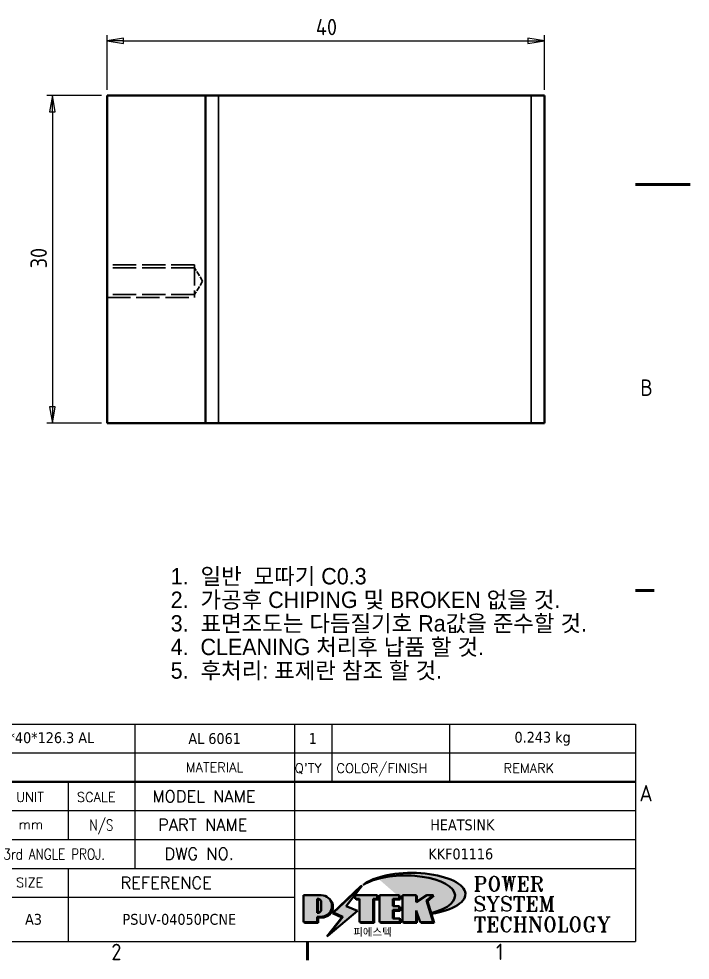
# Model space of a CAD drawing. Header units: millimetres. Extents: x 0 to 210, y 0 to 149.
# Drawn here: x 148.6 to 210, y 3.3 to 89.4 of the extents above; entities that cross this region are included whole.
import ezdxf
from ezdxf.enums import TextEntityAlignment as Align

# ---------------------------------------------------------------- set-up
doc = ezdxf.new("R2010")
doc.units = ezdxf.units.MM
doc.header["$LTSCALE"] = 0.5
doc.linetypes.add('DASHED', pattern=[0.2067, 0.1654, -0.0413])
doc.layers.get('0').update_dxf_attribs({"lineweight": 25})
for name, color, linetype, lineweight in [('가려진 것(ISO)', 5, 'DASHED', 35), ('가려진 좁은 것(ISO)', 5, 'DASHED', 25), ('가시적인 것(ISO)', 7, 'Continuous', 50), ('가시적인 좁은 것(ISO)', 1, 'Continuous', 35), ('경계(ISO)', 7, 'Continuous', 70), ('기호(ISO)', 7, 'Continuous', 25), ('제목(ISO)', 5, 'Continuous', 50), ('치수(ISO)', 7, 'Continuous', 25), ('해치(ISO)', 1, 'Continuous', 18)]:
    doc.layers.add(name, color=color, linetype=linetype, lineweight=lineweight)
doc.styles.add('HAN_291', font='')
doc.styles.add('HAN_370', font='', dxfattribs={"width": 2})
doc.styles.add('ISO Proportional', font='arial.ttf')
doc.styles.add('ISO ProportionalPSTEK', font='isocp.shx')
doc.styles.add('RC_284', font='ROMANC.shx')
doc.styles.add('RC_287', font='ROMANC.shx')
doc.styles.add('RC_292', font='ROMANC.shx')
doc.styles.add('ROMANT_294', font='romant.shx')
doc.styles.add('텍스트 스타일333', font='ROMANC.shx', dxfattribs={"width": 0.800000011920929})
doc.styles.add('텍스트 스타일359', font='tahoma.ttf')
doc.styles.get('HAN_291').set_extended_font_data('GulimChe')
doc.styles.get('HAN_370').set_extended_font_data('GulimChe')
doc.dimstyles.new('PSTEK', dxfattribs={"dimscale": 0.5, "dimtxt": 3, "dimasz": 3, "dimexe": 1, "dimexo": 1, "dimgap": 1, "dimtad": 1, "dimrnd": 1e-08, "dimdsep": 46, "dimtxsty": 'ISO ProportionalPSTEK', "dimblk": 'Filled-1', "dimcen": 0.09, "dimdle": 10, "dimclrd": 3, "dimclre": 3, "dimclrt": 1, "dimadec": 1, "dimazin": 2, "dimtfac": 1, "dimtmove": 0, "dimatfit": 3, "dimfxl": 0, "dimtolj": 1, "dimlwd": -1, "dimlwe": -1, "dimarcsym": 0})

# ---------------------------------------------------------------- blocks, each defined once
blk = doc.blocks.new('경계 Default Border')
at = {"layer": '경계(ISO)'}
for p, q in [((410, 74.25000190734863), (413.4000015258789, 74.25000190734863)), ((350, 10), (350, 6.599999666213989))]:
    blk.add_line(p, q, dxfattribs=at)
at = {"layer": '경계(ISO)', "flags": 128}
blk.add_lwpolyline([(420, 148.5000038146973), (410, 148.5000038146973)], dxfattribs=at)
at = {"layer": '경계(ISO)', "color": 1, "char_height": 3.00000011920929, "attachment_point": 7, "style": 'ISO ProportionalPSTEK'}
for s, insert in [('B', (410.878270202895, 109.8463944559917)), ('A', (410.7144008173592, 35.61784856929444)), ('2', (314.127739416884, 6.57139439638704)), ('1', (384.4860661041481, 6.59999988079071))]:
    blk.add_mtext(s, dxfattribs=dict(at, insert=insert))
blk = doc.blocks.new('제목 블록 PSTEK')
for color, points in [(252, [(317.2195697678507, 17.0593801673321), (322.0326348870767, 21.62682475217465), (322.2781991042243, 21.94392121864296), (317.0471853425802, 16.97985676345368), (318.7512090904202, 16.1899260703855), (316.0018030350395, 12.71868385740789), (316.3356552234328, 13.00206718743325), (318.9235935156908, 16.2694494742633)]), (5, [(321.6183518841322, 17.4193704504104), (319.5281351041078, 18.24969419629727), (322.4505835294948, 22.02344462252142), (317.2195697678507, 17.0593801673321), (318.9235935156908, 16.2694494742633), (316.1741874603099, 12.79820726128571)]), (1, [(324.4839107253602, 19.60711530335299), (325.2419748254881, 19.60711530335299), (325.2419748254881, 20.25857663940324), (321.2266040451076, 20.25857663940324), (321.2266040451076, 19.60711530335299), (321.9846681452406, 19.60711530335299), (321.9846681452406, 15.3430047401139), (324.4839107253602, 15.3430047401139)]), (252, [(321.9846681452406, 19.60711530335299), (321.4042753185749, 19.60711530335299), (321.4042753185749, 19.45905590879572), (321.9846681452406, 19.45905590879572)]), (252, [(324.6615819988275, 19.45905590879572), (325.4196460989604, 19.45905590879572), (325.4196460989604, 20.11051724484596), (325.2419748254881, 20.11051724484596), (325.2419748254881, 19.60711530335299), (324.4839107253602, 19.60711530335299), (324.4839107253602, 15.3430047401139), (322.1623394187076, 15.3430047401139), (322.1623394187076, 15.19494534555726), (324.6615819988275, 15.19494534555726)]), (1, [(329.2277337269622, 20.25857663940324), (325.65654113025, 20.25857663940324), (325.65654113025, 15.3430047401139), (329.3580259941756, 15.3430047401139), (329.3580259941756, 15.9944660761648), (328.1137701654877, 15.9944660761648), (328.1137701654877, 17.56360607323003), (329.2277337269622, 17.56360607323003), (329.2277337269622, 18.25543873810179), (328.1137701654877, 18.25543873810179), (328.1137701654877, 19.60711530335299), (329.2277337269622, 19.60711530335299)]), (252, [(328.2914414389548, 19.45905590879572), (329.4054050004294, 19.45905590879572), (329.4054050004294, 20.11051724484596), (329.2277337269622, 20.11051724484596), (329.2277337269622, 19.60711530335299), (328.1137701654877, 19.60711530335299), (328.1137701654877, 18.25543873810179), (328.2914414389548, 18.25543873810179)]), (1, [(332.3312149849806, 20.25857663940324), (329.8592894925411, 20.25857663940324), (329.8592894925411, 15.3430047401139), (332.3312149849806, 15.3430047401139), (332.3312149849806, 17.4318630164523), (333.0701931098801, 15.3430047401139), (335.4855464857051, 15.3430047401139), (334.2514536401189, 19.30614745124769), (335.4379594596742, 20.25857663940324), (334.3071782107978, 20.25857663940324), (332.3312149849806, 18.99741471888304)]), (252, [(332.5088862584528, 20.1105172448466), (332.3312149849806, 20.1105172448466), (332.3312149849806, 18.99741471888368), (332.5088862584528, 19.11081371413894)]), (252, [(335.6156307331414, 20.11051724484596), (335.2535118015555, 20.11051724484596), (334.2514536401189, 19.30614745124769), (335.4855464857051, 15.3430047401139), (333.1954852176545, 15.3430047401139), (333.2478643833523, 15.19494534555726), (335.6632177591723, 15.19494534555726), (334.4291249135862, 19.15808805669106)]), (252, [(328.2914414389548, 17.41554667867274), (329.4054050004294, 17.41554667867274), (329.4054050004294, 18.10737934354514), (329.2277337269622, 18.10737934354514), (329.2277337269622, 17.56360607323003), (328.1137701654877, 17.56360607323003), (328.1137701654877, 15.9944660761648), (328.2914414389548, 15.9944660761648)]), (252, [(332.5088862584528, 16.92964231796647), (332.3312149849806, 17.43186301645164), (332.3312149849806, 15.3430047401139), (330.0369607660135, 15.3430047401139), (330.0369607660135, 15.19494534555726), (332.5088862584528, 15.19494534555726)]), (252, [(329.5356972676428, 15.8464066816075), (329.3580259941756, 15.8464066816075), (329.3580259941756, 15.3430047401139), (325.8342124037171, 15.3430047401139), (325.8342124037171, 15.19494534555726), (329.5356972676428, 15.19494534555726)])]:
    blk.add_hatch(color=color).paths.add_polyline_path(points)
h = blk.add_hatch(color=1)
edge = h.paths.add_edge_path(flags=0)
edge.add_line((314.2242174273352, 19.60711530335299), (314.2242174273352, 17.00126995915134))
edge.add_line((314.2242174273352, 17.00126995915134), (314.3485873187598, 17.00126995915134))
edge.add_arc((314.3485873187598, 17.6527312952023), 0.6514613360509371, 270, 360)
edge.add_line((315.0000486548106, 17.6527312952023), (315.0000486548106, 18.95565396730211))
edge.add_arc((314.3485873187598, 18.95565396730212), 0.6514613360508712, 0, 90)
edge.add_line((314.3485873187598, 19.60711530335299), (314.2242174273352, 19.60711530335299))
edge = h.paths.add_edge_path()
edge.add_arc((314.9847713324306, 18.28938669179658), 1.969189947606664, 269.9999999999959, 450)
edge.add_line((314.9847713324306, 20.25857663940318), (311.7664314776902, 20.25857663940324))
edge.add_line((311.7664314776902, 20.25857663940324), (311.7664314776902, 15.3430047401139))
edge.add_line((311.7664314776902, 15.3430047401139), (314.2242174273352, 15.3430047401139))
edge.add_line((314.2242174273352, 15.3430047401139), (314.2242174273352, 16.32019674418991))
edge.add_line((314.2242174273352, 16.32019674418991), (314.9847713324307, 16.32019674418991))
h = blk.add_hatch(color=252)
edge = h.paths.add_edge_path()
edge.add_arc((314.9847713324309, 18.28938669179657), 1.969189947606666, 270, 406.8278729790604)
edge.add_arc((315.1624426058984, 18.1413272972396), 1.969189947606962, -90, 53.560984836317004, ccw=False)
edge.add_line((315.1624426058984, 16.17213734963263), (314.4018887008024, 16.17213734963263))
edge.add_line((314.4018887008024, 16.17213734963263), (314.4018887008024, 15.19494534555726))
edge.add_line((314.4018887008024, 15.19494534555726), (311.9441027511573, 15.19494534555726))
edge.add_line((311.9441027511573, 15.19494534555726), (311.9441027511573, 15.3430047401139))
edge.add_line((311.9441027511573, 15.3430047401139), (314.2242174273352, 15.3430047401139))
edge.add_line((314.2242174273352, 15.3430047401139), (314.2242174273352, 16.32019674418991))
edge.add_line((314.2242174273352, 16.32019674418991), (314.9847713324309, 16.32019674418991))
h = blk.add_hatch(color=252)
edge = h.paths.add_edge_path()
edge.add_line((314.4018887008024, 19.45905590879572), (314.5262585922315, 19.45905590879572))
edge.add_arc((314.5262585922314, 18.80759457274939), 0.6514613360463194, 60.4189348879147, 90.00000000000318, ccw=False)
edge.add_arc((314.3485873187602, 18.95565396730057), 0.6514613360524251, 39.96992292766206, 90.00000000009999)
edge.add_line((314.3485873187591, 19.60711530335307), (314.2242174273352, 19.60711530335298))
edge.add_line((314.2242174273352, 19.60711530335299), (314.2242174273352, 17.00126995915134))
edge.add_line((314.2242174273352, 17.00126995915134), (314.3485873187591, 17.00126995915134))
edge.add_arc((314.3485873187568, 17.652731295233), 0.6514613360816299, 270.0000000002, 274.6930825552478)
edge.add_line((314.4018887008024, 17.0034541317032), (314.4018887008024, 19.45905590879572))
at = {"layer": '해치(ISO)'}
h = blk.add_hatch(color=140, dxfattribs=at)
edge = h.paths.add_edge_path()
edge.add_ellipse((330.3660919371412, 20.15576403068321), major_axis=(9.100907360794343, 0), ratio=0.4069904968023172, start_angle=301.3098473703837, end_angle=507.7436900681698)
edge.add_ellipse((331.5340919371412, 20.4634168429492), major_axis=(-9.82350664112931, 0), ratio=0.3942600559756514, start_angle=111.51207141178469, end_angle=334.47025347086895, ccw=False)
edge.add_line((335.1363447531188, 16.8601935978785), (335.0955236905705, 16.99119398620872))
at = {"color": 180}
for p, q in [((182.475792979055, 11.79100474011392), (182.4757929790549, 51.56524660363496)), ((182.4757929790549, 51.56524660363496), (372.4757929537551, 51.56524660363496)), ((189.2651435055721, 51.56524660363496), (189.2651435055722, 41.00524660363494)), ((215.2152739891528, 41.00524660363494), (215.2152739891528, 51.56524660363496)), ((280.8758854511282, 51.56524660363496), (280.8758854511282, 41.00524660363494)), ((310.0881549537552, 51.56524660363496), (310.0881549537553, 41.00524660363494)), ((316.9044520275131, 51.56524660363496), (316.9044520275127, 41.00524660363494)), ((338.4566026226726, 51.56524660363496), (338.4566026226727, 41.00524660363494)), ((372.4757929537551, 51.56524660363496), (372.4757929537551, 11.79100474011389)), ((182.475792979055, 46.2852466036349), (372.4757929537551, 46.28524660363492)), ((182.475792979055, 41.00524660363493), (206.451475290024, 41.00524660363493)), ((222.9401812389276, 11.79100474011392), (222.9401812389276, 41.00524660363494)), ((239.4288871878316, 11.79100474011392), (239.4288871878316, 41.00524660363494)), ((255.9175931367356, 11.79100474011392), (255.9175931367356, 41.00524660363494)), ((268.6918866058747, 41.00524660363494), (268.6918866058747, 30.44524660363498)), ((280.8758854511282, 41.00524660363494), (280.8758854511282, 25.16524660363502)), ((310.088154953755, 41.00524660363494), (310.088154953755, 11.79100474011392)), ((182.475792979055, 35.72524660363497), (206.451475290024, 35.72524660363497)), ((198.8621818849491, 12.02524660363491), (198.8621818849491, 35.72524660363497)), ((206.451475290024, 35.72524660363497), (372.4757929537551, 35.72524660363497)), ((182.475792979055, 31.77524660363492), (206.451475290024, 31.77524660363492)), ((255.917593136736, 30.44524660363498), (372.4757929537552, 30.44524660363501)), ((182.475792979055, 27.82524660363487), (206.451475290024, 27.82524660363487)), ((255.9175931367359, 25.16524660363502), (372.4757929537552, 25.165246603635)), ((268.6918866058744, 25.16524660363502), (268.6918866058744, 11.79100474011392)), ((182.475792979055, 23.87524660363505), (206.451475290024, 23.87524660363505)), ((182.475792979055, 19.92524660363478), (206.451475290024, 19.92524660363478)), ((255.9175931367359, 19.88524660363481), (310.0881549537553, 19.88524660363481)), ((182.475792979055, 15.97524660363496), (206.451475290024, 15.97524660363496)), ((206.451475290024, 16.74100474011396), (255.9175931367359, 16.74100474011396)), ((182.475792979055, 11.79100474011392), (372.4757929537551, 11.79100474011389))]:
    blk.add_line(p, q, dxfattribs=at)
at = {"color": 7, "linetype": 'Continuous', "lineweight": 25}
blk.add_line((182.4771903250938, 46.27967054998719), (231.7273669611342, 46.27967054998717), dxfattribs=at)
at = {"color": 7, "lineweight": 50}
for p, q in [((206.4514752900237, 11.79100474011392), (206.4514752900237, 41.00524660363494)), ((206.451475290024, 41.00524660363494), (372.4757929537551, 41.00524660363496))]:
    blk.add_line(p, q, dxfattribs=at)
at = {"color": 7}
for p, q in [((322.2781991042243, 21.94392121864296), (317.0471853425802, 16.97985676345368)), ((322.4505835294948, 22.02344462252142), (317.2195697678507, 17.0593801673321)), ((317.2195697678507, 17.0593801673321), (322.0326348870767, 21.62682475217465)), ((319.5281351041078, 18.24969419629727), (322.4505835294948, 22.02344462252142)), ((322.0326348870767, 21.62682475217465), (322.2781991042243, 21.94392121864296)), ((311.7664314776902, 20.25900474011391), (311.7664314776902, 15.34300474011391)), ((314.9847713324309, 20.25857663940324), (311.7664314776902, 20.25857663940324)), ((314.9847713324309, 20.25857663940324), (311.7664314776902, 20.25857663940324)), ((311.7664314776902, 20.25857663940324), (311.7664314776902, 15.3430047401139)), ((314.2242174273352, 17.00126995915134), (314.2242174273352, 19.60711530335299)), ((314.2242174273352, 19.60711530335299), (314.3485873187591, 19.60711530335299)), ((314.3485873187591, 19.60711530335299), (314.2242174273352, 19.60711530335299)), ((314.2242174273352, 19.60711530335299), (314.2242174273352, 17.00126995915134)), ((314.2242174273352, 17.00126995915134), (314.2242174273352, 19.60711530335299)), ((314.2242174273352, 19.60711530335299), (314.3485873187591, 19.60711530335299)), ((314.4018887008024, 19.45905590879572), (314.5262585922314, 19.45905590879572)), ((314.4018887008024, 17.0034541317032), (314.4018887008024, 19.45905590879572)), ((315.0000486548106, 18.95565396730275), (315.0000486548106, 17.65273129520161)), ((315.0000486548106, 18.95565396730275), (315.0000486548106, 17.65273129520161)), ((325.2419748254881, 20.25857663940324), (321.2266040451076, 20.25857663940324)), ((321.2266040451076, 20.25857663940324), (321.2266040451076, 19.60711530335299)), ((325.2419748254881, 20.25857663940324), (321.2266040451076, 20.25857663940324)), ((321.2266040451076, 20.25857663940324), (321.2266040451076, 19.60711530335299)), ((321.2266040451076, 19.60711530335299), (321.9846681452406, 19.60711530335299)), ((321.2266040451076, 19.60711530335299), (321.9846681452406, 19.60711530335299)), ((321.4042753185749, 19.60711530335299), (321.4042753185749, 19.45905590879572)), ((321.9846681452406, 19.60711530335299), (321.4042753185749, 19.60711530335299)), ((321.4042753185749, 19.45905590879572), (321.9846681452406, 19.45905590879572)), ((321.9846681452406, 19.60711530335299), (321.9846681452406, 15.3430047401139)), ((321.9846681452406, 19.45905590879572), (321.9846681452406, 19.60711530335299)), ((321.9846681452406, 19.60711530335299), (321.9846681452406, 15.3430047401139)), ((324.4839107253602, 19.60711530335299), (325.2419748254881, 19.60711530335299)), ((324.4839107253602, 15.3430047401139), (324.4839107253602, 19.60711530335299)), ((325.2419748254881, 19.60711530335299), (324.4839107253602, 19.60711530335299)), ((324.4839107253602, 19.60711530335299), (324.4839107253602, 15.3430047401139)), ((324.4839107253602, 19.60711530335299), (325.2419748254881, 19.60711530335299)), ((324.4839107253602, 15.3430047401139), (324.4839107253602, 19.60711530335299)), ((324.6615819988275, 19.45905590879572), (325.4196460989604, 19.45905590879572)), ((324.6615819988275, 15.19494534555726), (324.6615819988275, 19.45905590879572)), ((325.2419748254881, 19.60711530335299), (325.2419748254881, 20.25857663940324)), ((325.2419748254881, 19.60711530335299), (325.2419748254881, 20.25857663940324)), ((325.4196460989604, 20.11051724484596), (325.2419748254881, 20.11051724484596)), ((325.2419748254881, 20.11051724484596), (325.2419748254881, 19.60711530335299)), ((325.4196460989604, 19.45905590879572), (325.4196460989604, 20.11051724484596)), ((329.2277337269622, 20.25857663940324), (325.65654113025, 20.25857663940324)), ((325.65654113025, 20.25857663940324), (325.65654113025, 15.3430047401139)), ((325.65654113025, 20.25857663940324), (325.65654113025, 15.3430047401139)), ((329.2277337269622, 20.25857663940324), (325.65654113025, 20.25857663940324)), ((328.1137701654877, 18.25543873810179), (328.1137701654877, 19.60711530335299)), ((328.1137701654877, 19.60711530335299), (329.2277337269622, 19.60711530335299)), ((329.2277337269622, 19.60711530335299), (328.1137701654877, 19.60711530335299)), ((328.1137701654877, 19.60711530335299), (328.1137701654877, 18.25543873810179)), ((328.1137701654877, 18.25543873810179), (328.1137701654877, 19.60711530335299)), ((328.1137701654877, 19.60711530335299), (329.2277337269622, 19.60711530335299)), ((328.2914414389548, 18.25543873810179), (328.2914414389548, 19.45905590879572)), ((328.2914414389548, 19.45905590879572), (329.4054050004294, 19.45905590879572)), ((329.2277337269622, 19.60711530335299), (329.2277337269622, 20.25857663940324)), ((329.2277337269622, 19.60711530335299), (329.2277337269622, 20.25857663940324)), ((329.4054050004294, 20.11051724484596), (329.2277337269622, 20.11051724484596)), ((329.2277337269622, 20.11051724484596), (329.2277337269622, 19.60711530335299)), ((329.4054050004294, 19.45905590879572), (329.4054050004294, 20.11051724484596)), ((332.3312149849806, 20.25857663940324), (329.8592894925411, 20.25857663940324)), ((329.8592894925411, 20.25857663940324), (329.8592894925411, 15.3430047401139)), ((329.8592894925411, 20.25857663940324), (329.8592894925411, 15.3430047401139)), ((332.3312149849806, 20.25857663940324), (329.8592894925411, 20.25857663940324)), ((334.3071782107978, 20.25857663940324), (332.3312149849806, 18.99741471888304)), ((332.3312149849806, 18.99741471888304), (332.3312149849806, 20.25857663940324)), ((334.3071782107978, 20.25857663940324), (332.3312149849806, 18.99741471888304)), ((332.3312149849806, 18.99741471888304), (332.3312149849806, 20.25857663940324)), ((332.5088862584528, 20.1105172448466), (332.3312149849806, 20.1105172448466)), ((332.3312149849806, 20.1105172448466), (332.3312149849806, 18.99741471888368)), ((332.3312149849806, 18.99741471888368), (332.5088862584528, 19.11081371413894)), ((332.5088862584528, 19.11081371413894), (332.5088862584528, 20.1105172448466)), ((334.2514536401189, 19.30614745124769), (335.4379594596742, 20.25857663940324)), ((334.2514536401189, 19.30614745124769), (335.4379594596742, 20.25857663940324)), ((335.2535118015555, 20.11051724484596), (334.2514536401189, 19.30614745124769)), ((335.4855464857051, 15.3430047401139), (334.2514536401189, 19.30614745124769)), ((334.2514536401189, 19.30614745124769), (335.4855464857051, 15.3430047401139)), ((335.4855464857051, 15.3430047401139), (334.2514536401189, 19.30614745124769)), ((335.4379594596742, 20.25857663940324), (334.3071782107978, 20.25857663940324)), ((335.4379594596742, 20.25857663940324), (334.3071782107978, 20.25857663940324)), ((334.4291249135862, 19.15808805669104), (335.6156307331414, 20.11051724484596)), ((335.6632177591723, 15.19494534555726), (334.4291249135862, 19.15808805669104)), ((335.6156307331414, 20.11051724484596), (335.2535118015555, 20.11051724484596)), ((316.1741874603099, 12.79820726128571), (321.6183518841322, 17.4193704504104)), ((321.6183518841322, 17.4193704504104), (319.5281351041078, 18.24969419629727)), ((329.2277337269622, 18.25543873810179), (328.1137701654877, 18.25543873810179)), ((328.1137701654877, 18.25543873810179), (328.2914414389548, 18.25543873810179)), ((329.2277337269622, 18.25543873810179), (328.1137701654877, 18.25543873810179)), ((328.1137701654877, 17.56360607323003), (329.2277337269622, 17.56360607323003)), ((328.1137701654877, 15.9944660761648), (328.1137701654877, 17.56360607323003)), ((329.2277337269622, 17.56360607323003), (328.1137701654877, 17.56360607323003)), ((328.1137701654877, 17.56360607323003), (328.1137701654877, 15.9944660761648)), ((328.1137701654877, 17.56360607323003), (329.2277337269622, 17.56360607323003)), ((328.1137701654877, 15.9944660761648), (328.1137701654877, 17.56360607323003)), ((328.2914414389548, 15.9944660761648), (328.2914414389548, 17.41554667867274)), ((328.2914414389548, 17.41554667867274), (329.4054050004294, 17.41554667867274)), ((329.2277337269622, 17.56360607323003), (329.2277337269622, 18.25543873810179)), ((329.2277337269622, 17.56360607323003), (329.2277337269622, 18.25543873810179)), ((329.4054050004294, 18.10737934354514), (329.2277337269622, 18.10737934354514)), ((329.2277337269622, 18.10737934354514), (329.2277337269622, 17.56360607323003)), ((329.4054050004294, 17.41554667867274), (329.4054050004294, 18.10737934354514)), ((332.3312149849806, 17.4318630164523), (333.0701931098801, 15.3430047401139)), ((332.3312149849806, 15.3430047401139), (332.3312149849806, 17.4318630164523)), ((332.5088862584528, 16.92964231796647), (332.3312149849806, 17.43186301645164)), ((332.3312149849806, 17.43186301645164), (332.3312149849806, 15.3430047401139)), ((332.3312149849806, 17.4318630164523), (333.0701931098801, 15.3430047401139)), ((332.3312149849806, 15.3430047401139), (332.3312149849806, 17.4318630164523)), ((345.0447381189468, 17.50375595811051), (344.9867755289346, 17.689895936919)), ((314.3485873187591, 17.00126995915134), (314.2242174273352, 17.00126995915134)), ((314.2242174273352, 17.00126995915134), (314.3485873187591, 17.00126995915134)), ((314.3485873187591, 17.00126995915134), (314.2242174273352, 17.00126995915134)), ((314.2242174273352, 16.32019674418991), (314.9847713324309, 16.32019674418991)), ((314.2242174273352, 15.3430047401139), (314.2242174273352, 16.32019674418991)), ((314.9847713324309, 16.32019674418991), (314.2242174273352, 16.32019674418991)), ((314.2242174273352, 16.32019674418991), (314.2242174273352, 15.3430047401139)), ((314.2242174273352, 16.32019674418991), (314.9847713324309, 16.32019674418991)), ((314.2242174273352, 15.3430047401139), (314.2242174273352, 16.32019674418991)), ((314.4018887008024, 16.17213734963263), (315.162442605898, 16.17213734963263)), ((314.4018887008024, 15.19494534555726), (314.4018887008024, 16.17213734963263)), ((318.7512090904202, 16.1899260703855), (316.0018030350395, 12.71868385740789)), ((318.9235935156908, 16.2694494742633), (316.1741874603099, 12.79820726128571)), ((316.3356552234328, 13.00206718743325), (318.9235935156908, 16.2694494742633)), ((317.0471853425802, 16.97985676345368), (318.7512090904202, 16.1899260703855)), ((318.9235935156908, 16.2694494742633), (317.2195697678507, 17.0593801673321)), ((317.2195697678507, 17.0593801673321), (318.9235935156908, 16.2694494742633)), ((329.3580259941756, 15.9944660761648), (328.1137701654877, 15.9944660761648)), ((328.1137701654877, 15.9944660761648), (328.2914414389548, 15.9944660761648)), ((329.3580259941756, 15.9944660761648), (328.1137701654877, 15.9944660761648)), ((329.3580259941756, 15.3430047401139), (329.3580259941756, 15.9944660761648)), ((329.3580259941756, 15.3430047401139), (329.3580259941756, 15.9944660761648)), ((329.5356972676428, 15.8464066816075), (329.3580259941756, 15.8464066816075)), ((329.3580259941756, 15.8464066816075), (329.3580259941756, 15.3430047401139)), ((329.5356972676428, 15.19494534555726), (329.5356972676428, 15.8464066816075)), ((332.5088862584528, 15.19494534555726), (332.5088862584528, 16.92964231796647)), ((311.7664314776902, 15.3430047401139), (314.2242174273352, 15.3430047401139)), ((311.7664314776902, 15.3430047401139), (314.2242174273352, 15.3430047401139)), ((314.2242174273352, 15.3430047401139), (311.9441027511573, 15.3430047401139)), ((311.9441027511573, 15.3430047401139), (311.9441027511573, 15.19494534555726)), ((311.9441027511573, 15.19494534555726), (314.4018887008024, 15.19494534555726)), ((321.9846681452406, 15.3430047401139), (324.4839107253602, 15.3430047401139)), ((321.9846681452406, 15.3430047401139), (324.4839107253602, 15.3430047401139)), ((324.4839107253602, 15.3430047401139), (322.1623394187076, 15.3430047401139)), ((322.1623394187076, 15.3430047401139), (322.1623394187076, 15.19494534555726)), ((322.1623394187076, 15.19494534555726), (324.6615819988275, 15.19494534555726)), ((325.65654113025, 15.3430047401139), (329.3580259941756, 15.3430047401139)), ((325.65654113025, 15.3430047401139), (329.3580259941756, 15.3430047401139)), ((329.3580259941756, 15.3430047401139), (325.8342124037171, 15.3430047401139)), ((325.8342124037171, 15.3430047401139), (325.8342124037171, 15.19494534555726)), ((325.8342124037171, 15.19494534555726), (329.5356972676428, 15.19494534555726)), ((329.8592894925411, 15.3430047401139), (332.3312149849806, 15.3430047401139)), ((329.8592894925411, 15.3430047401139), (332.3312149849806, 15.3430047401139)), ((332.3312149849806, 15.3430047401139), (330.0369607660135, 15.3430047401139)), ((330.0369607660135, 15.3430047401139), (330.0369607660135, 15.19494534555726)), ((330.0369607660135, 15.19494534555726), (332.5088862584528, 15.19494534555726)), ((333.0701931098801, 15.3430047401139), (335.4855464857051, 15.3430047401139)), ((333.0701931098801, 15.3430047401139), (335.4855464857051, 15.3430047401139)), ((335.4855464857051, 15.3430047401139), (333.1954852176545, 15.3430047401139)), ((333.1954852176545, 15.3430047401139), (333.2478643833523, 15.19494534555726)), ((333.2478643833523, 15.19494534555726), (335.6632177591723, 15.19494534555726)), ((316.0018030350395, 12.71868385740789), (316.3356552234328, 13.00206718743325))]:
    blk.add_line(p, q, dxfattribs=at)
at = {"color": 5}
for p, q in [((322.4505835294948, 22.02344462252142), (317.2195697678507, 17.0593801673321)), ((319.5281351041078, 18.24969419629727), (322.4505835294948, 22.02344462252142)), ((316.1741874603099, 12.79820726128571), (321.6183518841322, 17.4193704504104)), ((321.6183518841322, 17.4193704504104), (319.5281351041078, 18.24969419629727)), ((318.9235935156908, 16.2694494742633), (316.1741874603099, 12.79820726128571)), ((317.2195697678507, 17.0593801673321), (318.9235935156908, 16.2694494742633))]:
    blk.add_line(p, q, dxfattribs=at)
at = {"color": 1}
for p, q in [((314.9847713324309, 20.25857663940324), (311.7664314776902, 20.25857663940324)), ((311.7664314776902, 20.25857663940324), (311.7664314776902, 15.3430047401139)), ((314.2242174273352, 17.00126995915134), (314.2242174273352, 19.60711530335299)), ((314.2242174273352, 19.60711530335299), (314.3485873187591, 19.60711530335299)), ((315.0000486548106, 18.95565396730275), (315.0000486548106, 17.65273129520161)), ((325.2419748254881, 20.25857663940324), (321.2266040451076, 20.25857663940324)), ((321.2266040451076, 20.25857663940324), (321.2266040451076, 19.60711530335299)), ((321.2266040451076, 19.60711530335299), (321.9846681452406, 19.60711530335299)), ((321.9846681452406, 19.60711530335299), (321.9846681452406, 15.3430047401139)), ((324.4839107253602, 19.60711530335299), (325.2419748254881, 19.60711530335299)), ((324.4839107253602, 15.3430047401139), (324.4839107253602, 19.60711530335299)), ((325.2419748254881, 19.60711530335299), (325.2419748254881, 20.25857663940324)), ((329.2277337269622, 20.25857663940324), (325.65654113025, 20.25857663940324)), ((325.65654113025, 20.25857663940324), (325.65654113025, 15.3430047401139)), ((328.1137701654877, 18.25543873810179), (328.1137701654877, 19.60711530335299)), ((328.1137701654877, 19.60711530335299), (329.2277337269622, 19.60711530335299)), ((329.2277337269622, 19.60711530335299), (329.2277337269622, 20.25857663940324)), ((332.3312149849806, 20.25857663940324), (329.8592894925411, 20.25857663940324)), ((329.8592894925411, 20.25857663940324), (329.8592894925411, 15.3430047401139)), ((334.3071782107978, 20.25857663940324), (332.3312149849806, 18.99741471888304)), ((332.3312149849806, 18.99741471888304), (332.3312149849806, 20.25857663940324)), ((334.2514536401189, 19.30614745124769), (335.4379594596742, 20.25857663940324)), ((335.4855464857051, 15.3430047401139), (334.2514536401189, 19.30614745124769)), ((335.4379594596742, 20.25857663940324), (334.3071782107978, 20.25857663940324)), ((329.2277337269622, 18.25543873810179), (328.1137701654877, 18.25543873810179)), ((328.1137701654877, 17.56360607323003), (329.2277337269622, 17.56360607323003)), ((328.1137701654877, 15.9944660761648), (328.1137701654877, 17.56360607323003)), ((329.2277337269622, 17.56360607323003), (329.2277337269622, 18.25543873810179)), ((332.3312149849806, 17.4318630164523), (333.0701931098801, 15.3430047401139)), ((332.3312149849806, 15.3430047401139), (332.3312149849806, 17.4318630164523)), ((314.3485873187591, 17.00126995915134), (314.2242174273352, 17.00126995915134)), ((314.2242174273352, 16.32019674418991), (314.9847713324309, 16.32019674418991)), ((314.2242174273352, 15.3430047401139), (314.2242174273352, 16.32019674418991)), ((329.3580259941756, 15.9944660761648), (328.1137701654877, 15.9944660761648)), ((329.3580259941756, 15.3430047401139), (329.3580259941756, 15.9944660761648)), ((311.7664314776902, 15.3430047401139), (314.2242174273352, 15.3430047401139)), ((321.9846681452406, 15.3430047401139), (324.4839107253602, 15.3430047401139)), ((325.65654113025, 15.3430047401139), (329.3580259941756, 15.3430047401139)), ((329.8592894925411, 15.3430047401139), (332.3312149849806, 15.3430047401139)), ((333.0701931098801, 15.3430047401139), (335.4855464857051, 15.3430047401139))]:
    blk.add_line(p, q, dxfattribs=at)
at = {"color": 7}
for centre, radius, start, end in [((314.3485873187598, 18.95565396730211), 0.6514613360508712, 0, 90), ((314.3485873187602, 18.95565396730057), 0.6514613360524251, 39.96992292766117, 90), ((314.3485873187598, 18.95565396730212), 0.6514613360508712, 0, 90), ((314.5262585922314, 18.80759457274939), 0.6514613360463193, 60.41893488791137, 90), ((314.9847713324309, 18.28938669179658), 1.969189947606665, 270, 90), ((314.9847713324309, 18.28938669179658), 1.969189947606665, 270, 90), ((314.9847713324307, 18.2893866917965), 1.969189947606594, 270, 46.82787297909833), ((315.1624426058984, 18.1413272972396), 1.969189947606961, 270, 53.56098483636067), ((314.3485873187597, 17.65273129520228), 0.6514613360509381, 270, 0), ((314.3485873187598, 17.6527312952023), 0.6514613360509381, 270, 0), ((314.3485873187568, 17.652731295233), 0.6514613360816299, 270, 274.6930825552478)]:
    blk.add_arc(centre, radius, start, end, dxfattribs=at)
at = {"color": 1}
for centre, radius, start, end in [((314.3485873187598, 18.95565396730211), 0.6514613360508712, 0, 90), ((314.9847713324309, 18.28938669179657), 1.969189947606665, 270, 90), ((314.3485873187598, 17.6527312952023), 0.6514613360509381, 270, 0)]:
    blk.add_arc(centre, radius, start, end, dxfattribs=at)
at = {"layer": '제목(ISO)'}
for p, q in [((322.2781991042243, 21.94392121864296), (317.0471853425802, 16.97985676345368)), ((322.4505835294948, 22.02344462252142), (317.2195697678507, 17.0593801673321)), ((317.2195697678507, 17.0593801673321), (322.0326348870767, 21.62682475217465)), ((319.5281351041078, 18.24969419629727), (322.4505835294948, 22.02344462252142)), ((322.0326348870767, 21.62682475217465), (322.2781991042243, 21.94392121864296)), ((314.9847713324306, 20.25857663940324), (311.7664314776902, 20.25857663940324)), ((311.7664314776902, 20.25857663940324), (311.7664314776902, 15.3430047401139)), ((314.2242174273352, 17.00126995915134), (314.2242174273352, 19.60711530335299)), ((314.2242174273352, 19.60711530335299), (314.3485873187598, 19.60711530335299)), ((314.3485873187591, 19.60711530335299), (314.2242174273352, 19.60711530335299)), ((314.2242174273352, 19.60711530335299), (314.2242174273352, 17.00126995915134)), ((314.4018887008024, 19.45905590879572), (314.5262585922314, 19.45905590879572)), ((314.4018887008024, 17.0034541317032), (314.4018887008024, 19.45905590879572)), ((315.0000486548106, 18.95565396730211), (315.0000486548106, 17.6527312952023)), ((325.2419748254881, 20.25857663940324), (321.2266040451076, 20.25857663940324)), ((321.2266040451076, 20.25857663940324), (321.2266040451076, 19.60711530335299)), ((321.2266040451076, 19.60711530335299), (321.9846681452406, 19.60711530335299)), ((321.9846681452406, 19.60711530335299), (321.4042753185749, 19.60711530335299)), ((321.4042753185749, 19.60711530335299), (321.4042753185749, 19.45905590879572)), ((321.4042753185749, 19.45905590879572), (321.9846681452406, 19.45905590879572)), ((321.9846681452406, 19.60711530335299), (321.9846681452406, 15.3430047401139)), ((321.9846681452406, 19.45905590879572), (321.9846681452406, 19.60711530335299)), ((324.4839107253602, 19.60711530335299), (325.2419748254881, 19.60711530335299)), ((324.4839107253602, 15.3430047401139), (324.4839107253602, 19.60711530335299)), ((325.2419748254881, 19.60711530335299), (324.4839107253602, 19.60711530335299)), ((324.4839107253602, 19.60711530335299), (324.4839107253602, 15.3430047401139)), ((324.6615819988275, 19.45905590879572), (325.4196460989604, 19.45905590879572)), ((324.6615819988275, 15.19494534555726), (324.6615819988275, 19.45905590879572)), ((325.2419748254881, 19.60711530335299), (325.2419748254881, 20.25857663940324)), ((325.4196460989604, 20.11051724484596), (325.2419748254881, 20.11051724484596)), ((325.2419748254881, 20.11051724484596), (325.2419748254881, 19.60711530335299)), ((325.4196460989604, 19.45905590879572), (325.4196460989604, 20.11051724484596)), ((329.2277337269622, 20.25857663940324), (325.65654113025, 20.25857663940324)), ((325.65654113025, 20.25857663940324), (325.65654113025, 15.3430047401139)), ((328.1137701654877, 18.25543873810179), (328.1137701654877, 19.60711530335299)), ((328.1137701654877, 19.60711530335299), (329.2277337269622, 19.60711530335299)), ((329.2277337269622, 19.60711530335299), (328.1137701654877, 19.60711530335299)), ((328.1137701654877, 19.60711530335299), (328.1137701654877, 18.25543873810179)), ((328.2914414389548, 19.45905590879572), (329.4054050004294, 19.45905590879572)), ((328.2914414389548, 18.25543873810179), (328.2914414389548, 19.45905590879572)), ((329.2277337269622, 19.60711530335299), (329.2277337269622, 20.25857663940324)), ((329.4054050004294, 20.11051724484596), (329.2277337269622, 20.11051724484596)), ((329.2277337269622, 20.11051724484596), (329.2277337269622, 19.60711530335299)), ((329.4054050004294, 19.45905590879572), (329.4054050004294, 20.11051724484596)), ((332.3312149849806, 20.25857663940324), (329.8592894925411, 20.25857663940324)), ((329.8592894925411, 20.25857663940324), (329.8592894925411, 15.3430047401139)), ((334.3071782107978, 20.25857663940324), (332.3312149849806, 18.99741471888304)), ((332.3312149849806, 18.99741471888304), (332.3312149849806, 20.25857663940324)), ((332.5088862584528, 20.1105172448466), (332.3312149849806, 20.1105172448466)), ((332.3312149849806, 20.1105172448466), (332.3312149849806, 18.99741471888368)), ((332.3312149849806, 18.99741471888368), (332.5088862584528, 19.11081371413894)), ((332.5088862584528, 19.11081371413894), (332.5088862584528, 20.1105172448466)), ((334.2514536401189, 19.30614745124769), (335.4379594596742, 20.25857663940324)), ((335.2535118015555, 20.11051724484596), (334.2514536401189, 19.30614745124769)), ((335.4855464857051, 15.3430047401139), (334.2514536401189, 19.30614745124769)), ((334.2514536401189, 19.30614745124769), (335.4855464857051, 15.3430047401139)), ((335.4379594596742, 20.25857663940324), (334.3071782107978, 20.25857663940324)), ((334.4291249135862, 19.15808805669106), (335.6156307331414, 20.11051724484596)), ((335.6632177591723, 15.19494534555726), (334.4291249135862, 19.15808805669106)), ((335.6156307331414, 20.11051724484596), (335.2535118015555, 20.11051724484596)), ((316.1741874603099, 12.79820726128571), (321.6183518841322, 17.4193704504104)), ((321.6183518841322, 17.4193704504104), (319.5281351041078, 18.24969419629727)), ((329.2277337269622, 18.25543873810179), (328.1137701654877, 18.25543873810179)), ((328.1137701654877, 18.25543873810179), (328.2914414389548, 18.25543873810179)), ((328.1137701654877, 15.9944660761648), (328.1137701654877, 17.56360607323003)), ((328.1137701654877, 17.56360607323003), (329.2277337269622, 17.56360607323003)), ((329.2277337269622, 17.56360607323003), (328.1137701654877, 17.56360607323003)), ((328.1137701654877, 17.56360607323003), (328.1137701654877, 15.9944660761648)), ((328.2914414389548, 17.41554667867274), (329.4054050004294, 17.41554667867274)), ((328.2914414389548, 15.9944660761648), (328.2914414389548, 17.41554667867274)), ((329.2277337269622, 17.56360607323003), (329.2277337269622, 18.25543873810179)), ((329.4054050004294, 18.10737934354514), (329.2277337269622, 18.10737934354514)), ((329.2277337269622, 18.10737934354514), (329.2277337269622, 17.56360607323003)), ((329.4054050004294, 17.41554667867274), (329.4054050004294, 18.10737934354514)), ((332.3312149849806, 15.3430047401139), (332.3312149849806, 17.4318630164523)), ((332.3312149849806, 17.4318630164523), (333.0701931098801, 15.3430047401139)), ((332.5088862584528, 16.92964231796647), (332.3312149849806, 17.43186301645164)), ((332.3312149849806, 17.43186301645164), (332.3312149849806, 15.3430047401139)), ((314.3485873187598, 17.00126995915134), (314.2242174273352, 17.00126995915134)), ((314.2242174273352, 17.00126995915134), (314.3485873187591, 17.00126995915134)), ((314.2242174273352, 15.3430047401139), (314.2242174273352, 16.32019674418991)), ((314.2242174273352, 16.32019674418991), (314.9847713324307, 16.32019674418991)), ((314.9847713324309, 16.32019674418991), (314.2242174273352, 16.32019674418991)), ((314.2242174273352, 16.32019674418991), (314.2242174273352, 15.3430047401139)), ((314.4018887008024, 15.19494534555726), (314.4018887008024, 16.17213734963263)), ((314.4018887008024, 16.17213734963263), (315.1624426058984, 16.17213734963263)), ((318.7512090904202, 16.1899260703855), (316.0018030350395, 12.71868385740789)), ((318.9235935156908, 16.2694494742633), (316.1741874603099, 12.79820726128571)), ((316.3356552234328, 13.00206718743325), (318.9235935156908, 16.2694494742633)), ((317.0471853425802, 16.97985676345368), (318.7512090904202, 16.1899260703855)), ((317.2195697678507, 17.0593801673321), (318.9235935156908, 16.2694494742633)), ((318.9235935156908, 16.2694494742633), (317.2195697678507, 17.0593801673321)), ((329.3580259941756, 15.9944660761648), (328.1137701654877, 15.9944660761648)), ((328.1137701654877, 15.9944660761648), (328.2914414389548, 15.9944660761648)), ((329.3580259941756, 15.3430047401139), (329.3580259941756, 15.9944660761648)), ((329.5356972676428, 15.8464066816075), (329.3580259941756, 15.8464066816075)), ((329.3580259941756, 15.8464066816075), (329.3580259941756, 15.3430047401139)), ((329.5356972676428, 15.19494534555726), (329.5356972676428, 15.8464066816075)), ((332.5088862584528, 15.19494534555726), (332.5088862584528, 16.92964231796647)), ((311.7664314776902, 15.3430047401139), (314.2242174273352, 15.3430047401139)), ((314.2242174273352, 15.3430047401139), (311.9441027511573, 15.3430047401139)), ((311.9441027511573, 15.3430047401139), (311.9441027511573, 15.19494534555726)), ((311.9441027511573, 15.19494534555726), (314.4018887008024, 15.19494534555726)), ((321.9846681452406, 15.3430047401139), (324.4839107253602, 15.3430047401139)), ((324.4839107253602, 15.3430047401139), (322.1623394187076, 15.3430047401139)), ((322.1623394187076, 15.3430047401139), (322.1623394187076, 15.19494534555726)), ((322.1623394187076, 15.19494534555726), (324.6615819988275, 15.19494534555726)), ((325.65654113025, 15.3430047401139), (329.3580259941756, 15.3430047401139)), ((329.3580259941756, 15.3430047401139), (325.8342124037171, 15.3430047401139)), ((325.8342124037171, 15.3430047401139), (325.8342124037171, 15.19494534555726)), ((325.8342124037171, 15.19494534555726), (329.5356972676428, 15.19494534555726)), ((329.8592894925411, 15.3430047401139), (332.3312149849806, 15.3430047401139)), ((332.3312149849806, 15.3430047401139), (330.0369607660135, 15.3430047401139)), ((330.0369607660135, 15.3430047401139), (330.0369607660135, 15.19494534555726)), ((330.0369607660135, 15.19494534555726), (332.5088862584528, 15.19494534555726)), ((333.0701931098801, 15.3430047401139), (335.4855464857051, 15.3430047401139)), ((335.4855464857051, 15.3430047401139), (333.1954852176545, 15.3430047401139)), ((333.1954852176545, 15.3430047401139), (333.2478643833523, 15.19494534555726)), ((333.2478643833523, 15.19494534555726), (335.6632177591723, 15.19494534555726)), ((316.0018030350395, 12.71868385740789), (316.3356552234328, 13.00206718743325))]:
    blk.add_line(p, q, dxfattribs=at)
at = {"layer": '제목(ISO)', "color": 4}
blk.add_line((335.1363447531188, 16.8601935978785), (335.0955236905705, 16.99119398620872), dxfattribs=at)
at = {"layer": '제목(ISO)'}
for centre, radius, start, end in [((314.3485873187598, 18.95565396730212), 0.6514613360508712, 0, 90), ((314.3485873187602, 18.95565396730057), 0.6514613360524251, 39.96992292766117, 90), ((314.5262585922314, 18.80759457274939), 0.6514613360463193, 60.41893488791137, 90), ((314.9847713324306, 18.28938669179658), 1.969189947606664, 46.82787297909431, 90), ((314.9847713324307, 18.2893866917965), 1.969189947606594, 270, 46.82787297909833), ((314.9847713324309, 18.28938669179657), 1.969189947606666, 270, 46.8278729790603), ((315.1624426058984, 18.1413272972396), 1.969189947606962, 270, 53.56098483631701), ((314.3485873187598, 17.6527312952023), 0.6514613360509371, 270, 0), ((314.3485873187568, 17.652731295233), 0.6514613360816299, 270, 274.6930825552478)]:
    blk.add_arc(centre, radius, start, end, dxfattribs=at)
at = {"layer": '제목(ISO)', "color": 4}
for centre, major_axis, ratio, start_param, end_param in [((331.5340919371412, 20.4634168429492), (9.82350664112931, 0), 0.3942600559756514, 5.087845455444478, 8.97919982663645), ((330.3660919371412, 20.15576403068321), (9.100907360794343, 0), 0.4069904968023172, 5.258848905294775, 8.861799147915196)]:
    blk.add_ellipse(centre, major_axis=major_axis, ratio=ratio, start_param=start_param, end_param=end_param, dxfattribs=at)
at = {"color": 7}
for s, height, style, p in [('NO', 1.742399930953979, 'RC_284', (184.135398793432, 42.62317362549192)), ('PART NO', 1.742399930953979, 'RC_284', (195.3359407378685, 42.62317362549192)), ('DESCRIPTION', 1.742399930953979, 'RC_284', (240.4025565652523, 42.62317362549192)), ("Q'TY", 1.742399930953979, 'RC_284', (310.1440786515383, 42.62317362549192)), ('COLOR/FINISH', 1.742399930953979, 'RC_284', (317.7725341324144, 42.62317362549192)), ('REMARK', 1.742399930953979, 'RC_284', (348.346649953877, 42.62317362549192)), (' TOLERANCE', 1.899999976158142, 'RC_287', (184.0872874387979, 37.00893196870329)), ('DRAWN', 1.899999976158142, 'RC_287', (208.9766620976279, 37.00893196870329)), ('CHECKED', 1.899999976158142, 'RC_287', (223.6856844514997, 37.00893196870329)), ('APPROVED', 1.899999976158142, 'RC_287', (239.7795453577791, 37.00893196870329)), ('UNIT', 1.742399930953979, 'RC_284', (259.1652673287452, 37.34317362549218)), ('SCALE', 1.742399930953979, 'RC_284', (270.2934779252897, 37.34317362549218)), ('MODEL NAME', 2.178000062704086, 'RC_292', (284.096330289083, 37.25462520371384)), ('    ~ 6', 2.000000029802322, 'HAN_291', (183.7721304966814, 32.8176515608431)), ('0.08', 2.000000029802322, 'HAN_291', (200.5467345600617, 33.09873600004101)), ('mm', 1.742399930953979, 'RC_284', (259.6505418159997, 32.3543089683787)), ('PART NAME', 2.178000062704086, 'RC_292', (285.1416959765849, 32.03045329421792)), ('  7 ~ 30', 2.000000029802322, 'HAN_291', (183.7721304966814, 28.70538114822415)), ('0.1', 2.000000029802322, 'HAN_291', (200.5467345600617, 28.98646558742206)), (' DWG NO.', 2.178000062704086, 'RC_292', (284.8124284083233, 26.75045329421772)), (' 31 ~ 120', 2.000000029802322, 'HAN_291', (183.7721304966814, 24.82628181916237)), ('0.2', 2.000000029802322, 'HAN_291', (200.5467345600617, 25.10736625836028)), ('121 ~ 300', 2.000000029802322, 'HAN_291', (183.7721304966814, 21.21401206133254)), ('0.4', 2.000000029802322, 'HAN_291', (200.5467345600617, 20.99509650053045)), ('SIZE', 1.742399930953979, 'RC_284', (259.1652673287452, 21.69497768947366)), ('REFERENCE', 2.178000062704086, 'RC_292', (278.2741065029841, 21.43214925458022)), ('0.6', 2.000000029802322, 'HAN_291', (200.5467345600617, 17.11599717146868)), ('301 ~ 600', 2.000000029802322, 'HAN_291', (183.7721304966814, 16.83491273227077)), ('601 ~ 1200', 2.000000029802322, 'HAN_291', (183.6802025156883, 12.84759660881125)), ('0.8', 2.000000029802322, 'HAN_291', (200.6097246063884, 13.05732192299702))]:
    blk.add_text(s, height=height, dxfattribs=dict(at, style=style)).set_placement(p)
at = {"color": 7, "style": 'RC_284'}
blk.add_text('MATERIAL', height=1.742399930953979, dxfattribs=at).set_placement((295.4820202024417, 43.64524660363492), align=Align.MIDDLE_CENTER)
at = {"color": 7, "style": '텍스트 스타일333', "width": 0.7999999523162842}
blk.add_text('N/S', height=2.000000029802322, dxfattribs=at).set_placement((274.7838860285014, 33.08524660363496), align=Align.MIDDLE_CENTER)
blk.add_text('3rd ANGLE PROJ.', height=2.000000029802322, dxfattribs=at).set_placement((256.8430306642954, 26.76148381654429))
at = {"style": 'ROMANT_294'}
for s, p in [('POWER', (342.82727231297, 20.97115304607566)), ('SYSTEM', (342.82727231297, 17.3284636719184)), ('TECHNOLOGY', (342.82727231297, 13.57194088644453))]:
    blk.add_text(s, height=2.700000107288361, dxfattribs=at).set_placement(p)
at = {"color": 7, "insert": (320.8519732224835, 14.21236326823155), "char_height": 1.400000005960464, "attachment_point": 1, "line_spacing_factor": 0.3319999873638153, "style": 'HAN_370'}
blk.add_mtext('\\fHY견고딕|b0|i0;\\H1.4000;피에스텍', dxfattribs=at)
at = {"layer": '제목(ISO)', "color": 7, "style": '텍스트 스타일359'}
for tag, p in [('설명_001', (218.6829063013371, 48.08581395639634)), ('재질_001', (290.6921999561124, 47.93438708374926)), ('질량\\P3;_001', (350.3491844443128, 48.17078166006607)), ('부품_번호_001', (195.925055306164, 47.6891830952914)), ("3._Q'TY_001", (312.7118730373913, 47.93039168245939)), ('제목_001', (334.9328673377807, 32.12981675869008)), ('부품_번호_001', (334.5842955593959, 26.81438708374928)), ('설계자_001', (210.0718171716759, 25.24160025177376)), ('작성_날짜_001', (207.7211894128072, 13.27447932001324)), ('시트_크기_001', (260.8197823919067, 14.84660025177366)), ('프로젝트_001', (278.6503821126665, 14.84726615198864))]:
    blk.add_attdef(tag, p, '', height=1.983050853013992, dxfattribs=at)
for tag, p in [('4._COLOR', (327.6805273250926, 48.92524660363493)), ('1._MODEL_NAME', (341.233897335037, 38.36524660363497)), ('점검자', (231.1845342133799, 26.23312567187446)), ('엔지니어링_승인자', (247.673240162284, 26.23312567187446)), ('점검_날짜', (231.1845342133799, 14.26600474011394)), ('엔지니어링_승인_날짜', (247.673240162284, 14.26600474011394))]:
    blk.add_attdef(tag, text='', height=1.983050853013992, dxfattribs=at).set_placement(p, align=Align.MIDDLE_CENTER)
blk = doc.blocks.new('주석-가공')
at = {"layer": '기호(ISO)', "color": 7, "insert": (-40.77821254730225, 10.20317998714745), "char_height": 3.00000011920929, "width": 95.52514842335798, "attachment_point": 1, "line_spacing_factor": 0.8627304434776306, "style": 'ISO Proportional'}
blk.add_mtext('\\f굴림|b0|i0;\\H3.0000;1.  일반  모따기 C0.3\\P2.  가공후 CHIPING 및 BROKEN 없을 것.\\P3.  표면조도는 다듬질기호 Ra값을 준수할 것.\\P4.  CLEANING 처리후 납품 할 것.\\P5.  후처리: 표제란 참조 할 것.', dxfattribs=at)
blk = doc.blocks.new('Filled-1')
at = {"color": 0}
for p, q in [((0, 0), (-1, 0.1666666666666667)), ((-1, 0.1666666666666667), (-1, -0.1666666666666667)), ((-1, 0), (0, 0)), ((-1, -0.1666666666666667), (0, 0))]:
    blk.add_line(p, q, dxfattribs=at)
at = {"color": 0, "flags": 128}
blk.add_lwpolyline([(-1, -0.1666666666666667), (0, 0)], dxfattribs=at)
at = {"color": 0}
blk.add_solid([(-1, -0.1666666666666667), (0, 0), (-1, 0.1666666666666667), (-1, -0.1666666666666667)], dxfattribs=at)
blk = doc.blocks.new('*D22')
at = {"layer": 'Defpoints', "color": 0}
for p in [(156.6672480670754, 82.42019058578614), (151.6672480670754, 52.42019058578617), (156.6672480670754, 52.42019058578617)]:
    blk.add_point(p, dxfattribs=at)
at = {"layer": '치수(ISO)', "color": 3}
for p, q in [((156.1672480670754, 82.42019058578614), (151.1672480670755, 82.42019058578614)), ((151.6672480670755, 80.92019058578614), (151.6672480670754, 53.92019058578617)), ((156.1672480670754, 52.42019058578617), (151.1672480670754, 52.42019058578617))]:
    blk.add_line(p, q, dxfattribs=at)
at = {"layer": '치수(ISO)', "color": 3, "xscale": 1.5, "yscale": 1.5, "zscale": 1.5}
for p, rotation in [((151.6672480670755, 82.42019058578614), 90), ((151.6672480670754, 52.42019058578617), 270)]:
    blk.add_blockref('Filled-1', p, dxfattribs=dict(at, rotation=rotation))
at = {"layer": '치수(ISO)', "color": 1, "insert": (149.6672480670754, 66.59460003460505), "char_height": 1.5, "attachment_point": 1, "rotation": 90, "style": 'ISO ProportionalPSTEK'}
blk.add_mtext('\\A1;30', dxfattribs=at)
blk = doc.blocks.new('*D23')
at = {"layer": 'Defpoints', "color": 0}
for p in [(196.6672480670748, 87.42019058578614), (156.6672480670754, 82.42019058578614), (196.6672480670748, 82.42019058578614)]:
    blk.add_point(p, dxfattribs=at)
at = {"layer": '치수(ISO)', "color": 3}
for p, q in [((156.6672480670754, 82.92019058578614), (156.6672480670754, 87.92019058578614)), ((196.6672480670748, 82.92019058578614), (196.6672480670748, 87.92019058578614)), ((158.1672480670754, 87.42019058578614), (195.1672480670748, 87.42019058578614))]:
    blk.add_line(p, q, dxfattribs=at)
at = {"layer": '치수(ISO)', "color": 3, "xscale": 1.5, "yscale": 1.5, "zscale": 1.5, "rotation": 180}
blk.add_blockref('Filled-1', (156.6672480670754, 87.42019058578614), dxfattribs=at)
at = {"layer": '치수(ISO)', "color": 3, "xscale": 1.5, "yscale": 1.5, "zscale": 1.5}
blk.add_blockref('Filled-1', (196.6672480670748, 87.42019058578614), dxfattribs=at)
at = {"layer": '치수(ISO)', "color": 1, "insert": (175.766657515894, 89.42019058578614), "char_height": 1.5, "attachment_point": 1, "style": 'ISO ProportionalPSTEK'}
blk.add_mtext('\\A1;40', dxfattribs=at)

msp = doc.modelspace()

# ---------------------------------------------------------------- linework, layer by layer
at = {"layer": '가려진 것(ISO)', "ltscale": 25.80228996276855}
for p, q in [((164.6672480670742, 66.92040058579126), (156.6672480670742, 66.92040058579126)), ((164.6672480670671, 66.92031058579127), (156.6672480670671, 66.92031058579127)), ((164.6672480670742, 66.64990058579126), (156.6672480670742, 66.64990058579126)), ((164.6672480670671, 66.64981058579127), (156.6672480670671, 66.64981058579127)), ((164.6672480670742, 64.19090058579125), (156.6672480670742, 64.19090058579125)), ((164.6672480670671, 64.19081058579127), (156.6672480670671, 64.19081058579127)), ((156.6672480670742, 63.92040058579126), (164.6672480670742, 63.92040058579126)), ((156.6672480670671, 63.92031058579127), (164.6672480670671, 63.92031058579127))]:
    msp.add_line(p, q, dxfattribs=at)
at = {"layer": '가려진 것(ISO)', "ltscale": 22.79820442199707}
msp.add_line((164.6672480670742, 66.92040058579126), (164.6672480670742, 63.92040058579126), dxfattribs=at)
at = {"layer": '가려진 것(ISO)', "ltscale": 5.464001178741455}
for p, q in [((165.4060061981686, 65.42040058579126), (164.6672480670742, 66.64990058579126)), ((165.4060061981615, 65.42031058579127), (164.6672480670671, 66.64981058579127)), ((165.4060061981686, 65.42040058579126), (164.6672480670742, 64.19090058579125)), ((165.4060061981615, 65.42031058579127), (164.6672480670671, 64.19081058579127))]:
    msp.add_line(p, q, dxfattribs=at)
at = {"layer": '가려진 것(ISO)', "ltscale": 0.06249503046274185}
msp.add_line((164.6672480670671, 63.92040058579126), (164.6672480670671, 63.92031058579127), dxfattribs=at)
at = {"layer": '가려진 좁은 것(ISO)', "ltscale": 18.14223480224609}
msp.add_line((166.8672480670744, 82.42019058578614), (166.8672480670744, 52.42019058578614), dxfattribs=at)
at = {"layer": '가시적인 것(ISO)'}
for p, q in [((156.6672480670754, 52.42019058578617), (156.6672480670754, 82.42019058578614)), ((156.6672480670754, 82.42019058578614), (165.6672480670754, 82.42019058578614)), ((166.8504640236951, 82.42019058578614), (165.6672480670754, 82.42019058578614)), ((165.6672480670754, 82.42019058578614), (165.6672480670754, 52.42019058578617)), ((166.8504640236951, 82.42019058578614), (195.4672480670751, 82.42019058578614)), ((196.6672480670748, 82.42019058578614), (195.4672480670751, 82.42019058578614)), ((196.6672480670748, 52.42019058578614), (196.6672480670748, 82.42019058578614)), ((156.6672480670754, 52.42019058578617), (165.6672480670754, 52.42019058578617)), ((165.6672480670754, 52.42019058578617), (166.8504640236951, 52.42019058578617)), ((195.4672480670751, 52.42019058578614), (166.8504640236951, 52.42019058578614)), ((195.4672480670751, 52.42019058578614), (196.6672480670748, 52.42019058578614))]:
    msp.add_line(p, q, dxfattribs=at)
at = {"layer": '가시적인 좁은 것(ISO)'}
for p, q in [((166.8504640236951, 52.42019058578614), (166.8504640236951, 82.42019058578614)), ((195.4672480670751, 82.42019058578614), (195.4672480670751, 52.42019058578614))]:
    msp.add_line(p, q, dxfattribs=at)

# ---------------------------------------------------------------- block references
at = {"xscale": 0.5, "yscale": 0.5, "zscale": 0.5}
for name, p in [('경계 Default Border', (0, 0)), ('주석-가공', (182.8775688686086, 34.06943314590846))]:
    msp.add_blockref(name, p, dxfattribs=at)
ref = msp.add_blockref('제목 블록 PSTEK', (18.76210352312242, -0.8955023700569475), dxfattribs=dict(xscale=0.5, yscale=0.5, zscale=0.5))
ref.add_attrib('설계자_001', 'BJCHOI', (123.7980121089604, 11.72529775582993), dxfattribs={"layer": '제목(ISO)', "color": 7, "height": 0.9915254265069962, "style": '텍스트 스타일359'})
ref.add_attrib('프로젝트_001', 'PSUV-04050PCNE', (158.0872945794557, 6.528130705937373), dxfattribs={"layer": '제목(ISO)', "color": 7, "height": 0.9915254265069962, "style": '텍스트 스타일359'})
ref.add_attrib('시트_크기_001', 'A3', (149.1719947190758, 6.527797755829885), dxfattribs={"layer": '제목(ISO)', "color": 7, "height": 0.9915254265069962, "style": '텍스트 스타일359'})
ref.add_attrib("3._Q'TY_001", '1', (175.1180400418181, 23.06969347117275), dxfattribs={"layer": '제목(ISO)', "color": 7, "height": 0.9915254265069962, "style": '텍스트 스타일359'})
ref.add_attrib('작성_날짜_001', '2018-06-26', (122.622698229526, 5.741737289949674), dxfattribs={"layer": '제목(ISO)', "color": 7, "height": 0.9915254265069962, "style": '텍스트 스타일359'})
ref.add_attrib('재질_001', 'AL 6061', (164.1082035011787, 23.07169117181769), dxfattribs={"layer": '제목(ISO)', "color": 7, "height": 0.9915254265069962, "style": '텍스트 스타일359'})
ref.add_attrib('부품_번호_001', 'KKF01116', (186.0542513028203, 12.5116911718177), dxfattribs={"layer": '제목(ISO)', "color": 7, "height": 0.9915254265069962, "style": '텍스트 스타일359'})
ref.add_attrib('질량\\P3;_001', '0.243 kg', (193.9366957452788, 23.18988845997609), dxfattribs={"layer": '제목(ISO)', "color": 7, "height": 0.9915254265069962, "style": '텍스트 스타일359'})
ref.add_attrib('설명_001', 'UV4KW BRIDGE DIODE 방열판_30*40*126.3 AL', (128.103556673791, 23.14740460814122), dxfattribs={"layer": '제목(ISO)', "color": 7, "height": 0.9915254265069962, "style": '텍스트 스타일359'})
ref.add_attrib('부품_번호_001', 'KKF01116', (116.7246311762044, 22.94908917758876), dxfattribs={"layer": '제목(ISO)', "color": 7, "height": 0.9915254265069962, "style": '텍스트 스타일359'})
ref.add_attrib('제목_001', 'HEATSINK', (186.2285371920128, 15.16940600928809), dxfattribs={"layer": '제목(ISO)', "color": 7, "height": 0.9915254265069962, "style": '텍스트 스타일359'})

# ---------------------------------------------------------------- dimensions: what is measured, and where the dimension line sits
at = {"layer": '치수(ISO)', "color": 3}
dim = msp.add_linear_dim(base=(196.6672480670748, 87.42019058578614), p1=(156.6672480670754, 82.42019058578614), p2=(196.6672480670748, 82.42019058578614), dimstyle='PSTEK', override={"dimdec": 2, "dimtp": 0, "dimtm": -0, "dimtdec": 2, "dimtofl": 0, "dimatfit": 1}, dxfattribs=at)
dim.commit()
dim.dimension.update_dxf_attribs({"geometry": '*D23', "text_midpoint": (176.6672480670751, 87.42019058578614), "dimtype": 160})
dim = msp.add_linear_dim(base=(151.6672480670754, 52.42019058578617), p1=(156.6672480670754, 82.42019058578614), p2=(156.6672480670754, 52.42019058578617), angle=270, dimstyle='PSTEK', override={"dimdec": 2, "dimtp": 0, "dimtm": -0, "dimtdec": 2, "dimtofl": 0, "dimatfit": 1}, dxfattribs=at)
dim.commit()
dim.dimension.update_dxf_attribs({"geometry": '*D22', "text_midpoint": (151.6672480670754, 67.42019058578616), "dimtype": 160})

doc.saveas('drawing.dxf')
